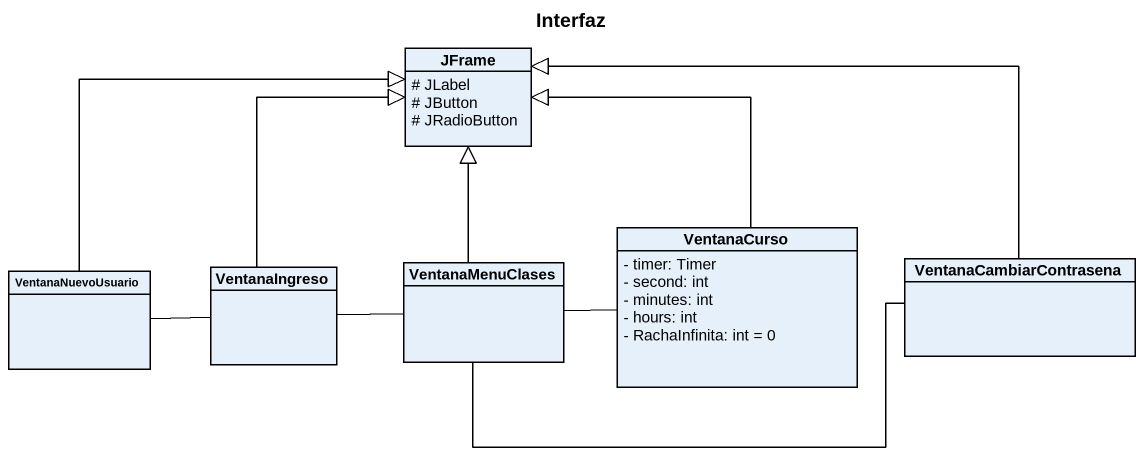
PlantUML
@startuml
title Interfaz
hide circle
hide empty members
skinparam classAttributeIconSize 0
class JFrame {
  # JLabel
  # JButton
  # JRadioButton
}
class VentanaCurso {
  - timer: Timer
  - second: int
  - minutes: int
  - hours: int
  - RachaInfinita: int = 0
}
class VentanaNuevoUsuario
class VentanaIngreso
class VentanaMenuClases
class VentanaCambiarContrasena
VentanaCurso -up-|> JFrame
VentanaNuevoUsuario -right-|> JFrame
VentanaNuevoUsuario -right- VentanaIngreso
VentanaIngreso -up-|> JFrame
VentanaIngreso -right- VentanaMenuClases
VentanaMenuClases -up-|> JFrame
VentanaMenuClases -right- VentanaCurso
VentanaMenuClases -right- VentanaCambiarContrasena
VentanaCambiarContrasena -left-|> JFrame
@enduml
